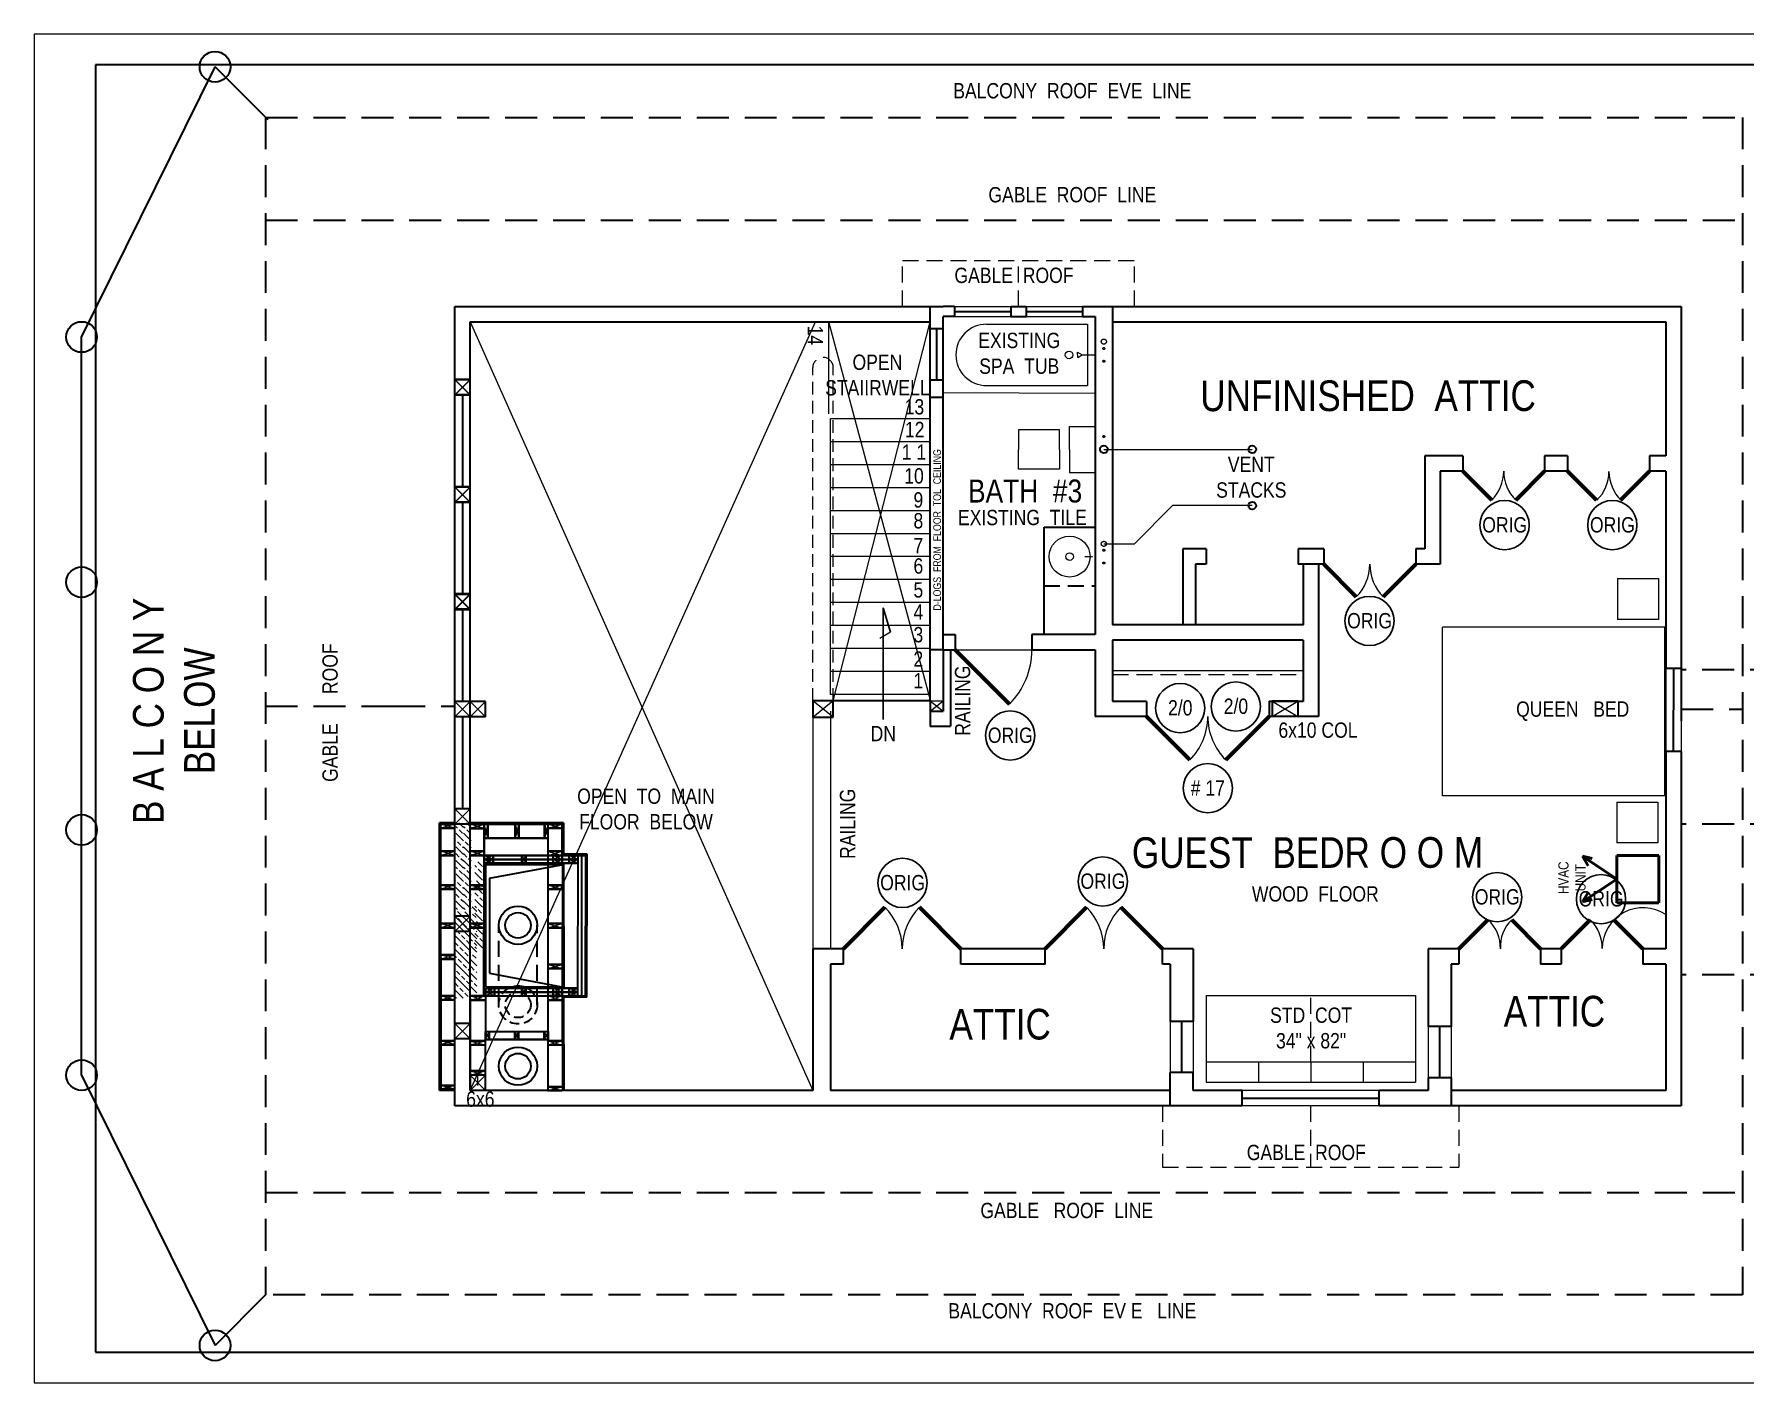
# Model space of a CAD drawing. Header units: inches. Extents: x 3662 to 8227, y 356 to 1283.
# Drawn here: x 3662 to 4332, y 356 to 884 of the extents above; entities that cross this region are included whole.
import ezdxf

# ---------------------------------------------------------------- set-up
doc = ezdxf.new("R2010")
doc.units = ezdxf.units.IN
doc.header["$MEASUREMENT"] = 0
doc.linetypes.add('HIDDEN', pattern=[0.375, 0.25, -0.125])
for name, color, linetype, lineweight in [('BUILT-INS', 36, 'Continuous', 20), ('CABINETS', 2, 'HIDDEN', 20), ('DOORS', 7, 'Continuous', 60), ('FLOORING', 7, 'Continuous', 20), ('FURNITURE', 33, 'Continuous', 9), ('HVAC', 1, 'Continuous', 50), ('NEW FRAMING', 6, 'Continuous', 30), ('NEW FRAMMING', 6, 'Continuous', 30), ('PLUMBING', 5, 'Continuous', 20), ('ROOF', 7, 'HIDDEN', 30), ('STAIRS', 7, 'Continuous', 20), ('WALL FRAMING', 7, 'Continuous', 30), ('WALLS', 7, 'Continuous', 30), ('WINDOWS', 5, 'Continuous', 30)]:
    doc.layers.add(name, color=color, linetype=linetype, lineweight=lineweight)
for name, color, linetype in [('TEXT', 7, 'Continuous'), ('TEXT80', 15, 'Continuous'), ('TITLE BLOCK', 7, 'Continuous')]:
    doc.layers.add(name, color=color, linetype=linetype)
doc.styles.add('ARCHENT', font='technical.ttf', dxfattribs={"height": 6})

msp = doc.modelspace()

# ---------------------------------------------------------------- hatches: boundary and pattern name
at = {"layer": 'NEW FRAMING', "linetype": 'Continuous', "lineweight": 9, "ltscale": 25}
h = msp.add_hatch(dxfattribs=at)
h.set_pattern_fill('ANSI33', color=256, scale=15, angle=90, style=0)
h.set_pattern_definition([(135, (5093.421, -4396.288), (-2.6516504, -2.6516504), []), (135, (5093.421, -4393.636), (-2.6516504, -2.6516504), [1.875, -0.9375])])
h.paths.add_polyline_path([(3827.26, 541.73), (3830.26, 541.73), (3830.26, 575.73), (3827.26, 575.73)])
h = msp.add_hatch(dxfattribs=at)
h.set_pattern_fill('ANSI33', color=256, scale=15, angle=90, style=0)
h.set_pattern_definition([(135, (5096.421, -4396.288), (-2.6516504, -2.6516504), []), (135, (5096.421, -4393.636), (-2.6516504, -2.6516504), [1.875, -0.9375])])
h.paths.add_polyline_path([(3830.26, 541.73), (3833.26, 541.73), (3833.26, 575.73), (3830.26, 575.73)])
h = msp.add_hatch(dxfattribs=at)
h.set_pattern_fill('ANSI33', color=256, scale=15, angle=90, style=0)
h.set_pattern_definition([(135, (5100.912, -4411.5887), (-2.6516504, -2.6516504), []), (135, (5100.912, -4408.937), (-2.6516504, -2.6516504), [1.875, -0.9375])])
h.paths.add_polyline_path([(3834.76, 526.43), (3837.76, 526.43), (3837.76, 560.43), (3834.76, 560.43)])
h = msp.add_hatch(dxfattribs=at)
h.set_pattern_fill('ANSI33', color=256, scale=15, angle=90, style=0)
h.set_pattern_definition([(135, (5098.7116, -4429.2565), (-2.6516504, -2.6516504), []), (135, (5098.7116, -4426.605), (-2.6516504, -2.6516504), [1.875, -0.9375])])
h.paths.add_polyline_path([(3832.55, 508.76), (3835.55, 508.76), (3835.55, 542.76), (3832.55, 542.76)])
h = msp.add_hatch(dxfattribs=at)
h.set_pattern_fill('ANSI33', color=256, scale=15, angle=90, style=0)
h.set_pattern_definition([(135, (5093.012, -4431.008), (-2.6516504, -2.6516504), []), (135, (5093.012, -4428.3563), (-2.6516504, -2.6516504), [1.875, -0.9375])])
h.paths.add_polyline_path([(3829.86, 507.01), (3832.86, 507.01), (3832.86, 541.01), (3829.86, 541.01)])
h.paths.add_polyline_path([(3826.86, 507.01), (3829.86, 507.01), (3829.86, 541.01), (3826.86, 541.01)])

# ---------------------------------------------------------------- linework, layer by layer
at = {"layer": 'BUILT-INS', "lineweight": 20, "ltscale": 25}
msp.add_line((4084.35, 635.27), (4158.96, 635.27), dxfattribs=at)
msp.add_line((4084.35, 635.27), (4158.96, 635.27), dxfattribs=at)
at = {"layer": 'BUILT-INS', "color": 6, "lineweight": 20, "ltscale": 25}
msp.add_line((4084.35, 635.27), (4158.96, 635.27), dxfattribs=at)
at = {"layer": 'BUILT-INS', "color": 6, "linetype": 'HIDDEN', "lineweight": 20, "ltscale": 25}
msp.add_line((4084.35, 633.77), (4158.96, 633.77), dxfattribs=at)
at = {"layer": 'BUILT-INS', "linetype": 'Continuous', "ltscale": 25}
for p, q in [((4120.93, 508.14), (4202.93, 508.14)), ((4120.93, 508.14), (4120.93, 474.14)), ((4202.93, 508.14), (4202.93, 474.14)), ((4120.93, 482.14), (4202.93, 482.14)), ((4141.43, 482.14), (4141.43, 474.14)), ((4161.93, 482.14), (4161.93, 474.14)), ((4182.43, 482.14), (4182.43, 474.14)), ((4120.93, 474.14), (4202.93, 474.14))]:
    msp.add_line(p, q, dxfattribs=at)
at = {"layer": 'BUILT-INS', "linetype": 'HIDDEN', "ltscale": 25}
msp.add_line((4161.93, 482.14), (4161.93, 508.14), dxfattribs=at)
at = {"layer": 'CABINETS', "color": 6, "linetype": 'Continuous', "lineweight": 30, "ltscale": 25}
for p, q in [((4057.5, 649.4), (4057.5, 691.4)), ((4057.5, 691.4), (4077.5, 691.4))]:
    msp.add_line(p, q, dxfattribs=at)
at = {"layer": 'CABINETS', "color": 6, "linetype": 'HIDDEN', "lineweight": 30, "ltscale": 25}
msp.add_line((4057.5, 668.43), (4077.5, 668.43), dxfattribs=at)
at = {"layer": 'DOORS', "ltscale": 15}
for p, q in [((4232.75, 702.04), (4221.43, 713.36)), ((4253.43, 713.36), (4242.12, 702.04)), ((4273.75, 702.04), (4262.43, 713.36)), ((4294.49, 713.38), (4283.18, 702.07)), ((3995.26, 542.66), (3979, 526.4)), ((4025, 526.4), (4008.73, 542.66)), ((4074.15, 542.66), (4057.89, 526.4)), ((4103.89, 526.4), (4087.62, 542.66)), ((4231.16, 537.71), (4219.85, 526.4)), ((4251.85, 526.4), (4240.53, 537.71)), ((4271.31, 537.77), (4259.99, 526.46)), ((4291.85, 526.4), (4280.53, 537.71))]:
    msp.add_line(p, q, dxfattribs=at)
at = {"layer": 'DOORS', "linetype": 'Continuous', "ltscale": 15}
for p, q in [((4167, 676.9), (4179.72, 664.17)), ((4190.27, 664.17), (4203, 676.9))]:
    msp.add_line(p, q, dxfattribs=at)
at = {"layer": 'DOORS', "color": 7, "linetype": 'Continuous', "ltscale": 15}
msp.add_line((4022.75, 643.4), (4043.96, 622.19), dxfattribs=at)
at = {"layer": 'DOORS', "color": 6, "linetype": 'Continuous', "ltscale": 15}
for p, q in [((4097.6, 617.28), (4114.57, 600.31)), ((4145.6, 617.28), (4128.63, 600.31))]:
    msp.add_line(p, q, dxfattribs=at)
at = {"layer": 'DOORS', "linetype": 'Continuous', "lineweight": 5, "ltscale": 15}
for centre, start, end in [((4167, 676.9), 315, 0), ((4203, 676.9), 180, 225)]:
    msp.add_arc(centre, 18, start, end, dxfattribs=at)
at = {"layer": 'DOORS', "color": 7, "linetype": 'Continuous', "lineweight": 5, "ltscale": 15}
msp.add_arc((4022.75, 643.4), 30, 315, 0, dxfattribs=at)
at = {"layer": 'DOORS', "color": 6, "linetype": 'Continuous', "lineweight": 5, "ltscale": 15}
for centre, start, end in [((4097.6, 617.28), 315, 0), ((4145.6, 617.28), 180, 225)]:
    msp.add_arc(centre, 24, start, end, dxfattribs=at)
at = {"layer": 'FLOORING', "color": 6, "linetype": 'Continuous', "lineweight": 20, "ltscale": 25}
msp.add_line((4022.75, 643.4), (4052.75, 643.4), dxfattribs=at)
at = {"layer": 'FLOORING', "linetype": 'Continuous', "lineweight": 20, "ltscale": 25}
msp.add_line((4046.75, 643.4), (4046.75, 643.4), dxfattribs=at)
at = {"layer": 'FURNITURE', "linetype": 'Continuous', "ltscale": 25}
for p, q in [((4281.96, 671.33), (4297.96, 671.33)), ((4281.96, 671.33), (4281.96, 655.33)), ((4297.96, 671.33), (4297.96, 655.33)), ((4213.41, 586.24), (4213.41, 652.24)), ((4300.41, 652.24), (4213.41, 652.24)), ((4297.96, 655.33), (4281.96, 655.33)), ((4300.41, 586.24), (4300.41, 652.24)), ((4300.41, 586.24), (4213.41, 586.24)), ((4281.7, 583.8), (4297.7, 583.8)), ((4281.7, 583.8), (4281.7, 567.8)), ((4297.7, 583.8), (4297.7, 567.8)), ((4297.7, 567.8), (4281.7, 567.8))]:
    msp.add_line(p, q, dxfattribs=at)
at = {"layer": 'HVAC', "ltscale": 25}
for p, q in [((4281.66, 553.64), (4268.3, 562.58)), ((4272.05, 561.66), (4268.3, 562.58)), ((4268.3, 562.58), (4270.46, 558.89)), ((4281.66, 553.64), (4268.3, 544.7)), ((4268.3, 544.7), (4270.46, 548.39)), ((4272.05, 545.62), (4268.3, 544.7))]:
    msp.add_line(p, q, dxfattribs=at)
at = {"layer": 'HVAC', "linetype": 'Continuous', "ltscale": 25}
for p, q in [((4281.66, 562.89), (4281.66, 544.39)), ((4298.16, 562.89), (4281.66, 562.89)), ((4298.16, 562.89), (4298.16, 544.39)), ((4298.16, 544.39), (4281.66, 544.39))]:
    msp.add_line(p, q, dxfattribs=at)
at = {"layer": 'NEW FRAMING', "color": 7, "linetype": 'Continuous', "lineweight": 40, "ltscale": 25}
for p, q in [((3820.89, 575.69), (3820.97, 470.91)), ((3869.4, 575.69), (3869.41, 563.39))]:
    msp.add_line(p, q, dxfattribs=at)
at = {"layer": 'NEW FRAMING', "ltscale": 15}
for p, q in [((3821.5, 471.4), (3821.41, 575.12)), ((3838.89, 510.93), (3838.84, 476.89)), ((3875.85, 470.9), (3838.85, 470.9))]:
    msp.add_line(p, q, dxfattribs=at)
at = {"layer": 'NEW FRAMING', "linetype": 'Continuous', "lineweight": 40, "ltscale": 15}
for p, q in [((3821.41, 575.12), (3826.87, 575.12)), ((3821.41, 573.58), (3826.86, 573.58)), ((3832.85, 573.48), (3838.34, 573.49)), ((3868.91, 575.09), (3832.86, 575.13)), ((3838.35, 575.09), (3838.33, 554.38)), ((3863.44, 569.66), (3838.36, 569.72)), ((3839.82, 575.18), (3839.82, 569.66)), ((3850.46, 575.19), (3850.47, 569.63)), ((3851.96, 575.19), (3851.96, 569.63)), ((3861.96, 575.17), (3861.96, 569.67)), ((3868.91, 573.58), (3863.46, 573.58)), ((3868.91, 575.11), (3868.9, 559.89)), ((3821.38, 564.54), (3826.85, 564.54)), ((3821.38, 562.89), (3826.87, 562.9)), ((3832.86, 564.54), (3838.33, 564.54)), ((3832.86, 562.89), (3838.34, 562.9)), ((3878.17, 562.89), (3838.34, 562.9)), ((3841.87, 562.9), (3841.87, 559.89)), ((3853.19, 562.9), (3853.19, 559.89)), ((3854.69, 562.9), (3854.69, 559.89)), ((3868.9, 562.89), (3863.41, 562.9)), ((3868.9, 564.54), (3863.43, 564.54)), ((3865.41, 562.88), (3865.41, 561.39)), ((3871.66, 562.88), (3871.66, 561.39)), ((3838.37, 561.4), (3841.87, 561.4)), ((3865.41, 561.38), (3865.41, 559.89)), ((3871.66, 561.38), (3871.66, 559.89)), ((3821.27, 549.73), (3826.76, 549.74)), ((3821.29, 551.33), (3826.76, 551.34)), ((3832.86, 549.68), (3838.35, 549.69)), ((3832.87, 551.28), (3838.34, 551.29)), ((3868.99, 551.33), (3863.52, 551.34)), ((3869.01, 549.73), (3863.52, 549.74)), ((3821.35, 536.23), (3826.83, 536.24)), ((3832.83, 536.23), (3838.3, 536.24)), ((3868.92, 536.23), (3863.45, 536.24)), ((3821.35, 534.58), (3826.84, 534.59)), ((3832.83, 534.58), (3838.32, 534.59)), ((3868.92, 534.58), (3863.43, 534.59)), ((3821.38, 523.96), (3826.85, 523.96)), ((3821.38, 522.31), (3826.87, 522.32)), ((3868.91, 518.63), (3863.42, 518.64)), ((3868.91, 520.28), (3863.43, 520.28)), ((3875.1, 509.4), (3838.95, 509.43)), ((3838.96, 509.43), (3842.46, 509.43)), ((3842.46, 507.93), (3842.46, 510.93)), ((3853.18, 507.9), (3853.18, 510.92)), ((3854.68, 507.9), (3854.68, 510.92)), ((3865.4, 509.41), (3865.4, 510.91)), ((3865.4, 507.91), (3865.4, 509.4)), ((3868.94, 509.41), (3868.95, 510.9)), ((3868.94, 507.91), (3868.94, 509.4)), ((3871.6, 509.4), (3875.1, 509.39)), ((3871.61, 509.4), (3871.62, 510.9)), ((3871.61, 507.9), (3871.61, 509.4)), ((3821.37, 506.35), (3826.84, 506.36)), ((3821.39, 507.9), (3826.87, 507.9)), ((3838.88, 506.3), (3832.85, 506.31)), ((3838.88, 507.95), (3832.87, 507.96)), ((3878.1, 507.89), (3838.95, 507.93)), ((3868.89, 507.9), (3863.4, 507.9)), ((3868.89, 506.25), (3863.42, 506.25)), ((3826.85, 488.71), (3821.38, 488.72)), ((3826.85, 490.36), (3821.42, 490.36)), ((3838.89, 490.35), (3832.87, 490.36)), ((3838.86, 493.95), (3838.86, 490.94)), ((3863.43, 490.89), (3838.93, 490.92)), ((3863.43, 493.91), (3838.95, 493.93)), ((3840.36, 493.95), (3840.36, 490.94)), ((3850.39, 493.93), (3850.4, 490.92)), ((3851.89, 493.93), (3851.89, 490.92)), ((3861.93, 493.93), (3861.93, 490.92)), ((3863.43, 493.93), (3863.43, 490.92)), ((3868.88, 490.35), (3863.43, 490.36)), ((3838.86, 488.7), (3832.84, 488.71)), ((3868.84, 488.7), (3863.42, 488.71)), ((3838.87, 478.6), (3832.86, 478.6)), ((3821.49, 472.88), (3826.86, 472.88)), ((3821.5, 471.4), (3826.85, 471.41)), ((3868.84, 470.9), (3863.34, 470.91)), ((3869.04, 472.38), (3863.42, 472.38))]:
    msp.add_line(p, q, dxfattribs=at)
at = {"layer": 'NEW FRAMING', "color": 7, "linetype": 'Continuous', "lineweight": 40, "ltscale": 15}
for p, q in [((3869.43, 575.69), (3832.86, 575.69)), ((3869.5, 559.39), (3838.35, 559.39)), ((3869, 559.85), (3838.37, 559.89)), ((3869.46, 511.39), (3838.89, 511.43))]:
    msp.add_line(p, q, dxfattribs=at)
at = {"layer": 'NEW FRAMING', "color": 6, "ltscale": 15}
for p, q in [((3875.1, 507.89), (3875.17, 562.89)), ((3876.6, 507.89), (3876.67, 562.89)), ((3878.1, 507.89), (3878.17, 562.89))]:
    msp.add_line(p, q, dxfattribs=at)
at = {"layer": 'NEW FRAMING', "color": 7, "ltscale": 15}
for p, q in [((3878.6, 507.43), (3878.67, 563.39)), ((3838.96, 559.39), (3838.89, 511.43))]:
    msp.add_line(p, q, dxfattribs=at)
at = {"layer": 'NEW FRAMING', "color": 6, "linetype": 'Continuous', "lineweight": 40, "ltscale": 25}
msp.add_line((3838.37, 559.89), (3838.31, 507.95), dxfattribs=at)
at = {"layer": 'NEW FRAMING', "color": 6, "linetype": 'Continuous', "lineweight": 40, "ltscale": 15}
for p, q in [((3875.17, 561.39), (3838.96, 561.39)), ((3875.17, 559.89), (3838.96, 559.89)), ((3872.15, 561.39), (3875.17, 561.39)), ((3875.1, 510.9), (3838.96, 510.93))]:
    msp.add_line(p, q, dxfattribs=at)
at = {"layer": 'NEW FRAMMING', "color": 6, "linetype": 'Continuous', "ltscale": 25}
for p, q in [((3826.85, 471.41), (3826.85, 580.57)), ((3863.42, 470.91), (3863.44, 575.09))]:
    msp.add_line(p, q, dxfattribs=at)
at = {"layer": 'NEW FRAMMING', "linetype": 'Continuous', "lineweight": 9, "ltscale": 25}
for p, q in [((3826.85, 575.13), (3821.41, 573.58)), ((3826.86, 573.58), (3821.41, 575.12)), ((3838.34, 573.49), (3832.85, 575.13)), ((3838.34, 575.09), (3832.85, 573.48)), ((3863.46, 573.58), (3868.91, 575.11)), ((3863.47, 575.13), (3868.91, 573.58)), ((3826.87, 562.9), (3821.38, 564.54)), ((3826.86, 564.5), (3821.38, 562.89)), ((3838.34, 562.9), (3832.86, 564.54)), ((3838.34, 564.5), (3832.86, 562.89)), ((3863.41, 562.9), (3868.9, 564.54)), ((3863.41, 564.5), (3868.9, 562.89)), ((3826.76, 549.74), (3821.27, 551.38)), ((3826.76, 551.34), (3821.27, 549.73)), ((3838.35, 549.69), (3832.86, 551.33)), ((3838.34, 551.29), (3832.86, 549.68)), ((3863.52, 549.74), (3869.01, 551.38)), ((3863.52, 551.34), (3869.01, 549.73)), ((3826.84, 534.59), (3821.35, 536.23)), ((3826.84, 536.19), (3821.35, 534.58)), ((3838.32, 534.59), (3832.83, 536.23)), ((3838.32, 536.19), (3832.83, 534.58)), ((3863.43, 534.59), (3868.92, 536.23)), ((3863.43, 536.19), (3868.92, 534.58)), ((3826.87, 522.32), (3821.38, 523.96)), ((3826.87, 523.92), (3821.38, 522.31)), ((3863.42, 518.64), (3868.91, 520.28)), ((3863.42, 520.24), (3868.91, 518.63)), ((3826.87, 507.9), (3821.39, 506.25)), ((3826.88, 506.3), (3821.39, 507.9)), ((3832.85, 506.31), (3838.88, 507.95)), ((3832.86, 507.91), (3838.88, 506.3)), ((3863.4, 507.9), (3868.89, 506.25)), ((3863.4, 506.3), (3868.89, 507.9)), ((3826.87, 490.36), (3821.37, 488.88)), ((3826.87, 488.88), (3821.44, 490.36)), ((3832.84, 488.71), (3838.86, 490.35)), ((3832.84, 490.31), (3838.86, 488.7)), ((3863.42, 488.71), (3868.84, 490.35)), ((3863.43, 490.36), (3868.84, 488.7)), ((3832.85, 476.95), (3838.87, 478.6)), ((3832.85, 478.55), (3838.87, 476.95)), ((3826.86, 471.41), (3821.49, 472.88)), ((3826.87, 472.88), (3821.5, 471.4)), ((3863.41, 470.9), (3868.84, 472.38)), ((3863.41, 472.38), (3869.04, 470.9))]:
    msp.add_line(p, q, dxfattribs=at)
at = {"layer": 'NEW FRAMMING', "color": 6, "linetype": 'HIDDEN', "ltscale": 25}
for p, q in [((3844.11, 504.44), (3844.13, 535.58)), ((3859.12, 504.42), (3859.13, 535.58))]:
    msp.add_line(p, q, dxfattribs=at)
at = {"layer": 'PLUMBING', "color": 7, "linetype": 'Continuous', "lineweight": 20, "ltscale": 15}
for p, q in [((4035, 770.9), (4074.5, 770.9)), ((4035, 746.9), (4074.5, 746.9)), ((4067.5, 721.9), (4067.5, 730.9)), ((4067.5, 730.9), (4077.5, 730.9)), ((4063.5, 729.6), (4047.5, 729.6)), ((4047.5, 729.6), (4047.5, 721.9)), ((4063.5, 721.9), (4063.5, 729.6)), ((4063.5, 721.9), (4063.5, 714.2)), ((4067.5, 721.9), (4067.5, 712.9)), ((4063.5, 714.2), (4047.5, 714.2)), ((4067.5, 712.9), (4077.5, 712.9))]:
    msp.add_line(p, q, dxfattribs=at)
at = {"layer": 'PLUMBING', "color": 7, "ltscale": 15}
msp.add_line((4074.5, 770.9), (4074.5, 746.9), dxfattribs=at)
at = {"layer": 'PLUMBING', "color": 7, "linetype": 'Continuous', "lineweight": 20, "ltscale": 20}
for p, q in [((4070.66, 759.93), (4072.44, 758.9)), ((4070.67, 757.87), (4070.66, 759.93)), ((4070.67, 757.87), (4072.44, 758.9)), ((4072.44, 758.9), (4077.5, 758.9))]:
    msp.add_line(p, q, dxfattribs=at)
at = {"layer": 'PLUMBING', "color": 3, "linetype": 'Continuous', "lineweight": 20, "ltscale": 15}
msp.add_line((4047.5, 714.2), (4047.5, 721.9), dxfattribs=at)
at = {"layer": 'PLUMBING', "color": 7, "linetype": 'Continuous', "lineweight": 20, "ltscale": 25}
for p, q in [((4080.92, 721.9), (4139, 721.9)), ((4092.86, 684.92), (4107.84, 699.9)), ((4137.59, 699.9), (4107.84, 699.9)), ((4080.92, 684.92), (4092.86, 684.92))]:
    msp.add_line(p, q, dxfattribs=at)
at = {"layer": 'PLUMBING', "color": 7, "linetype": 'HIDDEN', "lineweight": 20, "ltscale": 25}
msp.add_line((4139, 699.9), (4137.59, 699.9), dxfattribs=at)
at = {"layer": 'PLUMBING', "color": 6, "linetype": 'Continuous', "lineweight": 20, "ltscale": 25}
msp.add_line((4073.49, 679.99), (4076.47, 679.99), dxfattribs=at)
at = {"layer": 'PLUMBING', "color": 7, "linetype": 'HIDDEN', "lineweight": 20, "ltscale": 25}
for centre, radius in [((4080.92, 764.09), 1), ((4080.92, 761.4), 0.375), ((4080.92, 756.4), 0.375), ((4080.92, 684.92), 1), ((4080.92, 682.42), 0.375), ((4080.92, 677.42), 0.375)]:
    msp.add_circle(centre, radius, dxfattribs=at)
at = {"layer": 'PLUMBING', "color": 7, "linetype": 'Continuous', "lineweight": 5, "ltscale": 15}
msp.add_circle((4067.31, 758.9), 1.5, dxfattribs=at)
at = {"layer": 'PLUMBING', "color": 7, "linetype": 'Continuous', "lineweight": 30, "ltscale": 15}
for centre in [(4080.92, 721.9), (4139, 721.9), (4139, 699.9)]:
    msp.add_circle(centre, 1.5, dxfattribs=at)
at = {"layer": 'PLUMBING', "color": 128, "linetype": 'HIDDEN', "lineweight": 20, "ltscale": 25}
msp.add_circle((4080.92, 726.93), 0.375, dxfattribs=at)
at = {"layer": 'PLUMBING', "color": 6, "linetype": 'Continuous', "lineweight": 20, "ltscale": 15}
msp.add_circle((4067.5, 679.92), 8, dxfattribs=at)
at = {"layer": 'PLUMBING', "color": 6, "linetype": 'Continuous', "lineweight": 5, "ltscale": 15}
msp.add_circle((4067.5, 679.92), 1.5, dxfattribs=at)
at = {"layer": 'PLUMBING', "color": 7, "linetype": 'Continuous', "lineweight": 20, "ltscale": 15}
msp.add_arc((4035, 758.9), 12, 90, 270, dxfattribs=at)
at = {"layer": 'ROOF', "color": 7, "ltscale": 50}
for p, q in [((3752.85, 851.9), (3752.85, 390.9)), ((3752.85, 621.4), (3802.85, 621.4)), ((3802.85, 621.4), (3826.85, 621.4)), ((4306.85, 620.15), (4330.85, 620.15))]:
    msp.add_line(p, q, dxfattribs=at)
at = {"layer": 'ROOF', "linetype": 'HIDDEN', "ltscale": 50}
for p, q in [((4330.85, 851.9), (4330.85, 390.9)), ((3752.85, 811.6), (4330.85, 811.6)), ((3752.85, 430.9), (4330.85, 430.9))]:
    msp.add_line(p, q, dxfattribs=at)
at = {"layer": 'ROOF', "color": 7, "linetype": 'HIDDEN', "lineweight": 20, "ltscale": 25}
for p, q in [((4002.1, 777.9), (4002.1, 795.9)), ((4002.1, 795.9), (4092.89, 795.9)), ((4047.5, 777.9), (4047.5, 795.9)), ((4092.89, 777.9), (4092.89, 795.9)), ((4103.89, 464.9), (4103.89, 440.9)), ((4161.85, 464.9), (4161.85, 440.9)), ((4219.81, 464.9), (4219.81, 440.9)), ((4103.89, 440.9), (4219.81, 440.9))]:
    msp.add_line(p, q, dxfattribs=at)
at = {"layer": 'ROOF', "ltscale": 50}
for p, q in [((4383.84, 635.65), (4306.84, 635.65)), ((4383.84, 575.14), (4306.85, 575.14)), ((4383.85, 516.15), (4306.85, 516.15))]:
    msp.add_line(p, q, dxfattribs=at)
at = {"layer": 'ROOF', "color": 7, "lineweight": 5, "ltscale": 25}
msp.add_line((4306.84, 635.65), (4306.84, 516.15), dxfattribs=at)
at = {"layer": 'STAIRS', "linetype": 'Continuous', "lineweight": 20, "ltscale": 15}
for p, q in [((3973.09, 771.91), (3973.09, 735.87)), ((3974, 625.9), (3974, 733.9))]:
    msp.add_line(p, q, dxfattribs=at)
at = {"layer": 'STAIRS', "lineweight": 20, "ltscale": 15}
for p, q in [((4012.99, 733.9), (3974, 733.9)), ((4012.99, 724.9), (3974, 724.9)), ((4012.99, 715.9), (3974, 715.9)), ((4012.99, 706.9), (3974, 706.9)), ((4012.99, 697.9), (3974, 697.9)), ((4012.99, 688.9), (3974, 688.9)), ((4012.99, 679.9), (3974, 679.9)), ((4012.99, 670.9), (3974, 670.9)), ((4012.99, 661.9), (3974, 661.9)), ((4012.99, 652.9), (3974, 652.9)), ((4012.99, 643.9), (3974, 643.9)), ((4012.99, 634.9), (3974, 634.9)), ((4012.99, 625.9), (3974, 625.9))]:
    msp.add_line(p, q, dxfattribs=at)
at = {"layer": 'STAIRS', "ltscale": 25}
msp.add_line((3997.39, 650.34), (3993.21, 647.9), dxfattribs=at)
at = {"layer": 'STAIRS', "linetype": 'HIDDEN', "ltscale": 25}
msp.add_arc((3971, 753.92), 4, 0, 180, dxfattribs=at)
at = {"layer": 'TEXT', "linetype": 'Continuous', "ltscale": 15}
for p, q in [((3994.53, 616.1), (3994.53, 659.81)), ((3994.53, 659.81), (3997.39, 650.34))]:
    msp.add_line(p, q, dxfattribs=at)
at = {"layer": 'TEXT', "color": 7, "linetype": 'Continuous', "ltscale": 15}
for centre in [(4237.76, 692.26), (4279.92, 692.26), (4184.87, 654.73), (4044.27, 609.87), (4080.5, 552.74), (4002.13, 552.17), (4234.84, 546.6), (4275.5, 545.83)]:
    msp.add_circle(centre, 9.63, dxfattribs=at)
at = {"layer": 'TEXT', "color": 6, "linetype": 'Continuous', "ltscale": 15}
for centre in [(4110.78, 620.62), (4132.57, 621.23), (4121.59, 589.27)]:
    msp.add_circle(centre, 9.63, dxfattribs=at)
at = {"layer": 'TEXT', "color": 6, "linetype": 'Continuous', "lineweight": 30, "ltscale": 15}
for centre, radius in [((3851.63, 535.58), 7.5), ((3851.64, 535.58), 5), ((3851.63, 480.42), 7.5), ((3851.63, 480.42), 5)]:
    msp.add_circle(centre, radius, dxfattribs=at)
at = {"layer": 'TEXT', "color": 6, "linetype": 'HIDDEN', "lineweight": 30, "ltscale": 15}
for radius in [7.5, 5]:
    msp.add_circle((3851.62, 504.43), radius, dxfattribs=at)
at = {"layer": 'TITLE BLOCK', "color": 7, "linetype": 'Continuous', "lineweight": 0, "ltscale": 0.5}
for p, q in [((4478.28, 884.45), (3662.29, 884.45)), ((3662.29, 884.45), (3662.29, 356.45)), ((3662.29, 356.45), (4478.28, 356.45))]:
    msp.add_line(p, q, dxfattribs=at)
at = {"layer": 'TITLE BLOCK', "color": 7, "linetype": 'Continuous', "lineweight": 30, "ltscale": 0.5}
for p, q in [((3686.29, 872.45), (3686.29, 368.45)), ((4466.28, 872.45), (3686.29, 872.45)), ((3686.29, 368.45), (4466.28, 368.45))]:
    msp.add_line(p, q, dxfattribs=at)
at = {"layer": 'WALL FRAMING', "ltscale": 15}
for p, q in [((3680.85, 765.9), (3733.05, 871.7)), ((3753.85, 850.9), (3733.05, 871.7)), ((3826.85, 464.9), (3826.85, 777.9)), ((3826.85, 777.9), (4018, 777.9)), ((4022.5, 777.9), (4022.5, 773.9)), ((4044.5, 777.9), (4044.5, 773.9)), ((4050.5, 777.9), (4050.5, 773.9)), ((4072.5, 777.9), (4072.5, 773.9)), ((4084.35, 777.9), (4084.35, 653.26)), ((4306.85, 777.9), (4306.85, 615.65)), ((3832.85, 470.9), (3832.85, 771.9)), ((3832.85, 771.9), (4012.99, 771.9)), ((3832.85, 470.9), (3832.85, 771.9)), ((4018, 769.05), (4018, 773.9)), ((4077.5, 773.9), (4077.5, 649.4)), ((4084.35, 771.9), (4300.85, 771.9)), ((4300.85, 771.9), (4300.85, 719.4)), ((3680.85, 476.9), (3680.85, 765.9)), ((4018, 769.05), (4012.99, 769.05)), ((3832.85, 749.27), (3826.85, 749.27)), ((3832.85, 749.1), (3826.85, 749.1)), ((3832.85, 749.1), (3826.85, 749.1)), ((3832.85, 743.27), (3826.85, 743.27)), ((3832.85, 743.27), (3832.85, 749.27)), ((3832.85, 743.1), (3832.85, 749.1)), ((3832.85, 743.1), (3832.85, 749.1)), ((4018, 749.05), (4012.99, 749.05)), ((3832.85, 743.1), (3826.85, 743.1)), ((3832.85, 743.1), (3826.85, 743.1)), ((4206.52, 719.4), (4206.52, 682.9)), ((4221.43, 719.36), (4206.52, 719.4)), ((4221.43, 719.36), (4221.43, 713.36)), ((4253.43, 719.36), (4253.43, 713.36)), ((4262.43, 719.36), (4253.43, 719.36)), ((4262.43, 719.36), (4262.43, 713.36)), ((4300.85, 719.4), (4294.43, 719.4)), ((4294.43, 719.36), (4294.43, 713.36)), ((4212.52, 713.4), (4212.52, 676.9)), ((4221.43, 713.36), (4212.52, 713.4)), ((4262.43, 713.36), (4253.43, 713.36)), ((4300.85, 713.4), (4294.43, 713.4)), ((4300.85, 713.4), (4300.85, 636.15)), ((3832.85, 707.3), (3826.85, 707.3)), ((3832.85, 707.13), (3826.85, 707.13)), ((3832.85, 707.13), (3826.85, 707.13)), ((3832.85, 701.3), (3832.85, 707.3)), ((3832.85, 701.13), (3832.85, 707.13)), ((3832.85, 701.13), (3832.85, 707.13)), ((3832.85, 701.3), (3826.85, 701.3)), ((3832.85, 701.13), (3826.85, 701.13)), ((3832.85, 701.13), (3826.85, 701.13)), ((4111.85, 682.9), (4111.85, 653.24)), ((4121, 682.9), (4121, 676.9)), ((4157, 682.9), (4157, 676.9)), ((4167, 682.9), (4157, 682.9)), ((4167, 682.9), (4167, 676.9)), ((4206.52, 682.9), (4203, 682.9)), ((4203, 682.9), (4203, 676.9)), ((4121, 676.9), (4116.85, 676.9)), ((4116.85, 676.9), (4116.85, 653.24)), ((4164.96, 676.9), (4157, 676.9)), ((4167, 676.9), (4164.96, 676.9)), ((4212.52, 676.9), (4203, 676.9)), ((3832.85, 665.3), (3826.85, 665.3)), ((3832.85, 665.13), (3826.85, 665.13)), ((3832.85, 665.13), (3826.85, 665.13)), ((3832.85, 659.3), (3832.85, 665.3)), ((3832.85, 659.13), (3832.85, 665.13)), ((3832.85, 659.13), (3832.85, 665.13)), ((3832.85, 659.3), (3826.85, 659.3)), ((3832.85, 659.13), (3826.85, 659.13)), ((3832.85, 659.13), (3826.85, 659.13)), ((4018, 643.4), (4018, 619.47)), ((3832.85, 623.13), (3826.85, 623.13)), ((3838.85, 623.13), (3832.85, 623.13)), ((3832.85, 617.13), (3832.85, 623.13)), ((3838.85, 617.13), (3838.85, 623.13)), ((3974.99, 623.4), (3967, 623.4)), ((4012.99, 623.4), (3974, 623.4)), ((3975, 617), (3974.99, 623.4)), ((4012.99, 623.4), (4012.99, 619.46)), ((4156.85, 623.27), (4146.85, 623.27)), ((4146.85, 623.27), (4146.85, 617.27)), ((3832.85, 617.13), (3826.85, 617.13)), ((3838.85, 617.13), (3832.85, 617.13)), ((3975, 616.99), (3967, 616.99)), ((4077.5, 617.37), (4077.5, 617.27)), ((4156.85, 617.27), (4146.85, 617.27)), ((3832.85, 581.13), (3826.85, 581.13)), ((3832.85, 575.13), (3832.85, 581.13)), ((3832.85, 575.13), (3826.85, 575.13)), ((3832.85, 539.14), (3826.85, 539.14)), ((3832.85, 533.14), (3826.85, 533.14)), ((3967, 526.9), (3967, 526.9)), ((3979, 526.4), (3967, 526.4)), ((3967, 526.4), (3967, 470.9)), ((3979, 520.4), (3979, 526.4)), ((4025, 520.4), (4025, 526.4)), ((4057.89, 526.4), (4025, 526.4)), ((4057.89, 520.4), (4057.89, 526.4)), ((4115.89, 526.4), (4103.89, 526.4)), ((4103.89, 520.4), (4103.89, 526.4)), ((4115.89, 526.4), (4115.89, 497.9)), ((4219.85, 526.4), (4207.89, 526.4)), ((4207.89, 526.4), (4207.89, 495.9)), ((4219.85, 526.4), (4219.85, 520.4)), ((4251.85, 526.4), (4251.85, 520.4)), ((4259.85, 526.4), (4251.85, 526.4)), ((4259.85, 526.4), (4259.85, 520.4)), ((4300.85, 526.4), (4291.85, 526.4)), ((4291.85, 526.4), (4291.85, 520.4)), ((3974, 520.4), (3974, 470.9)), ((3979, 520.4), (3974, 520.4)), ((4057.89, 520.4), (4025, 520.4)), ((4106.89, 520.4), (4103.89, 520.4)), ((4106.89, 520.4), (4106.89, 497.9)), ((4219.85, 520.4), (4216.89, 520.4)), ((4216.89, 520.4), (4216.89, 495.9)), ((4259.85, 520.4), (4251.85, 520.4)), ((4300.85, 520.4), (4291.85, 520.4)), ((3832.85, 470.9), (3832.85, 506.9)), ((3832.85, 497.16), (3826.85, 497.16)), ((4115.89, 497.9), (4106.89, 497.9)), ((4216.89, 495.9), (4207.89, 495.9)), ((3832.85, 491.16), (3826.85, 491.16)), ((3680.85, 476.9), (3733.05, 371.1)), ((3838.85, 476.9), (3832.85, 476.9)), ((4115.89, 477.9), (4106.89, 477.9)), ((4106.89, 464.9), (4106.89, 477.9)), ((4115.89, 470.9), (4115.89, 477.9)), ((4207.89, 475.9), (4207.89, 470.9)), ((4216.89, 475.9), (4207.89, 475.9)), ((4216.89, 475.9), (4216.89, 464.9)), ((3967, 470.9), (3832.85, 470.9)), ((3868.84, 470.9), (3835.85, 470.9)), ((4106.89, 470.9), (3974, 470.9)), ((4135, 470.9), (4115.85, 470.93)), ((4135, 464.9), (4135, 470.9)), ((4135, 464.9), (4135, 470.9)), ((4207.89, 470.9), (4188.7, 470.9)), ((4188.7, 464.9), (4188.7, 470.9)), ((4207.89, 470.9), (4207.89, 470.9)), ((4300.85, 470.9), (4216.89, 470.9)), ((4135, 464.9), (3826.85, 464.9)), ((4306.85, 464.9), (4188.7, 464.9)), ((3752.85, 390.9), (3733.05, 371.1))]:
    msp.add_line(p, q, dxfattribs=at)
at = {"layer": 'WALL FRAMING', "linetype": 'HIDDEN', "ltscale": 50}
for p, q in [((3752.85, 851.9), (4330.85, 851.9)), ((4330.85, 390.9), (3752.85, 390.9))]:
    msp.add_line(p, q, dxfattribs=at)
at = {"layer": 'WALL FRAMING', "color": 7, "lineweight": 5, "ltscale": 25}
for p, q in [((3832.85, 771.9), (3967, 470.9)), ((3832.85, 470.9), (3968.06, 771.9)), ((3832.85, 470.9), (3968.06, 771.9)), ((3973.09, 771.91), (4013.03, 623.38)), ((3974.99, 623.4), (4012.99, 771.9))]:
    msp.add_line(p, q, dxfattribs=at)
at = {"layer": 'WALL FRAMING', "color": 6, "ltscale": 15}
for p, q in [((4018, 742.19), (4012.99, 742.19)), ((4158.96, 676.9), (4158.96, 653.19)), ((4164.96, 676.9), (4164.96, 617.38)), ((4022.75, 649.4), (4022.75, 643.4)), ((4052.75, 649.4), (4052.75, 643.4)), ((4077.5, 649.4), (4052.75, 649.4)), ((4159.01, 653.19), (4084.35, 653.24)), ((4017.99, 643.38), (4012.99, 643.38)), ((4077.5, 643.4), (4077.5, 617.37)), ((4158.96, 647.26), (4084.35, 647.26)), ((4084.35, 647.26), (4084.35, 623.27)), ((4158.96, 647.26), (4158.96, 623.25)), ((4097.6, 623.18), (4084.35, 623.17)), ((4097.6, 623.18), (4097.6, 620.23)), ((4145.6, 623.26), (4145.6, 617.26)), ((4158.98, 623.23), (4145.6, 623.22)), ((4097.6, 617.28), (4077.5, 617.27)), ((4097.6, 620.05), (4097.6, 617.28)), ((4164.96, 617.28), (4145.6, 617.27))]:
    msp.add_line(p, q, dxfattribs=at)
at = {"layer": 'WALL FRAMING', "color": 7, "ltscale": 15}
for p, q in [((4020.95, 643.4), (4020.96, 613.59)), ((4306.85, 636.15), (4300.85, 636.15)), ((4012.99, 619.46), (4012.99, 613.46)), ((4020.96, 613.47), (4012.99, 613.46)), ((4306.85, 603.65), (4300.85, 603.65))]:
    msp.add_line(p, q, dxfattribs=at)
at = {"layer": 'WALL FRAMING', "linetype": 'Continuous', "lineweight": 20, "ltscale": 15}
for p, q in [((3967, 623.4), (3967, 526.9)), ((3974, 619.4), (3974, 526.4)), ((3967, 541.9), (3967, 526.4))]:
    msp.add_line(p, q, dxfattribs=at)
at = {"layer": 'WALL FRAMING', "color": 6, "linetype": 'Continuous', "lineweight": 9, "ltscale": 25}
for p, q in [((3838.32, 575.15), (3839.82, 569.59)), ((3839.82, 575.15), (3838.33, 569.59)), ((3850.46, 575.19), (3851.96, 569.63)), ((3851.96, 575.19), (3850.47, 569.63)), ((3861.96, 575.17), (3863.44, 569.66)), ((3863.45, 575.16), (3861.97, 569.67)), ((3841.87, 561.4), (3838.36, 562.9)), ((3841.87, 562.9), (3838.36, 561.4)), ((3854.69, 562.9), (3853.19, 559.89)), ((3853.19, 562.9), (3854.69, 559.89)), ((3868.9, 561.39), (3865.4, 562.89)), ((3868.9, 562.89), (3865.4, 561.39)), ((3875.17, 561.39), (3871.65, 562.89)), ((3875.17, 562.89), (3871.65, 561.39)), ((3841.87, 559.9), (3838.37, 561.39)), ((3841.87, 561.39), (3838.37, 559.89)), ((3868.9, 559.89), (3865.4, 561.39)), ((3868.9, 561.39), (3865.4, 559.89)), ((3875.15, 559.89), (3871.65, 561.39)), ((3875.17, 561.39), (3871.65, 559.89)), ((3842.46, 509.43), (3838.95, 507.93)), ((3842.46, 507.93), (3838.95, 509.43)), ((3842.46, 510.93), (3838.96, 509.43)), ((3842.46, 509.43), (3838.96, 510.93)), ((3854.68, 507.9), (3853.18, 510.92)), ((3853.18, 507.9), (3854.68, 510.92)), ((3868.89, 509.4), (3865.39, 510.91)), ((3868.89, 510.9), (3865.39, 509.41)), ((3868.89, 509.4), (3865.39, 507.9)), ((3868.89, 507.9), (3865.39, 509.4)), ((3875.1, 509.39), (3871.6, 510.9)), ((3875.1, 510.89), (3871.6, 509.4)), ((3875.1, 507.89), (3871.6, 509.4)), ((3875.1, 509.39), (3871.6, 507.9)), ((3840.36, 493.95), (3838.86, 490.94)), ((3838.86, 493.95), (3840.36, 490.94)), ((3850.39, 493.93), (3851.89, 490.92)), ((3851.89, 493.93), (3850.4, 490.92)), ((3863.43, 493.93), (3861.93, 490.92)), ((3861.93, 493.93), (3863.43, 490.92))]:
    msp.add_line(p, q, dxfattribs=at)
at = {"layer": 'WALL FRAMING', "color": 9, "ltscale": 15}
msp.add_line((3832.85, 470.9), (3832.85, 476.9), dxfattribs=at)
at = {"layer": 'WALL FRAMING', "color": 7, "linetype": 'Continuous', "lineweight": 9, "ltscale": 150}
msp.add_line((3835.85, 472.79), (3835.85, 477.48), dxfattribs=at)
at = {"layer": 'WALL FRAMING', "linetype": 'Continuous', "ltscale": 15}
msp.add_line((3875.85, 470.9), (3832.85, 470.9), dxfattribs=at)
at = {"layer": 'WALL FRAMING', "lineweight": 9, "ltscale": 15}
for p, q in [((4188.7, 470.9), (4135, 470.9)), ((4188.7, 464.9), (4135, 464.9))]:
    msp.add_line(p, q, dxfattribs=at)
at = {"layer": 'WALL FRAMING', "ltscale": 15}
for centre in [(3733.05, 871.7), (3680.85, 765.9), (3680.85, 669.9), (3680.85, 572.9), (3680.85, 476.9), (3733.05, 371.1)]:
    msp.add_circle(centre, 6, dxfattribs=at)
at = {"layer": 'WALLS', "linetype": 'Continuous', "ltscale": 15}
for p, q in [((4012.99, 742.19), (4012.99, 777.9)), ((4022.5, 777.9), (4018, 777.9)), ((4044.5, 777.9), (4050.5, 777.9)), ((4072.5, 777.9), (4077.5, 777.9)), ((4022.5, 773.9), (4018, 773.9)), ((4018, 742.19), (4018, 773.9)), ((4044.5, 773.9), (4050.5, 773.9)), ((4072.5, 773.9), (4077.5, 773.9)), ((4012.99, 623.4), (4012.99, 643.38)), ((4300.85, 603.65), (4300.85, 526.4)), ((4306.85, 603.65), (4306.85, 464.9)), ((4306.85, 571.9), (4306.85, 464.9)), ((4300.85, 520.4), (4300.85, 470.9))]:
    msp.add_line(p, q, dxfattribs=at)
at = {"layer": 'WALLS', "linetype": 'Continuous', "lineweight": 20, "ltscale": 15}
for p, q in [((4022.5, 777.9), (4044.5, 777.9)), ((4050.5, 777.9), (4072.5, 777.9)), ((4022.5, 773.9), (4044.5, 773.9)), ((4050.5, 773.9), (4072.5, 773.9)), ((4018, 744.19), (4077.5, 743.9))]:
    msp.add_line(p, q, dxfattribs=at)
at = {"layer": 'WALLS', "color": 7, "linetype": 'Continuous', "lineweight": 30, "ltscale": 15}
for p, q in [((4077.5, 777.9), (4306.85, 777.9)), ((4145.6, 623.27), (4145.6, 617.27)), ((4156.85, 623.27), (4156.85, 617.27))]:
    msp.add_line(p, q, dxfattribs=at)
at = {"layer": 'WALLS', "linetype": 'HIDDEN', "lineweight": 9, "ltscale": 20}
for p, q in [((3967, 623.4), (3967, 753.92)), ((3975, 623.4), (3975, 753.92)), ((4018, 649.4), (4018, 749.9))]:
    msp.add_line(p, q, dxfattribs=at)
at = {"layer": 'WALLS', "linetype": 'Continuous', "lineweight": 9, "ltscale": 15}
for p, q in [((3826.85, 749.27), (3832.85, 743.27)), ((3826.85, 743.27), (3832.85, 749.27)), ((3826.85, 749.1), (3832.85, 743.1)), ((3826.85, 743.1), (3832.85, 749.1)), ((3826.85, 749.1), (3832.85, 743.1)), ((3826.85, 743.1), (3832.85, 749.1)), ((3826.85, 707.3), (3832.85, 701.3)), ((3826.85, 701.3), (3832.85, 707.3)), ((3826.85, 707.13), (3832.85, 701.13)), ((3826.85, 701.13), (3832.85, 707.13)), ((3826.85, 707.13), (3832.85, 701.13)), ((3826.85, 701.13), (3832.85, 707.13)), ((3826.85, 665.3), (3832.85, 659.3)), ((3826.85, 659.3), (3832.85, 665.3)), ((3826.85, 665.13), (3832.85, 659.13)), ((3826.85, 659.13), (3832.85, 665.13)), ((3826.85, 665.13), (3832.85, 659.13)), ((3826.85, 659.13), (3832.85, 665.13)), ((3826.85, 623.13), (3832.85, 617.13)), ((3826.85, 617.13), (3832.85, 623.13)), ((3832.85, 623.13), (3838.85, 617.13)), ((3832.85, 617.13), (3838.85, 623.13)), ((3826.85, 581.13), (3832.85, 575.13)), ((3826.85, 575.13), (3832.85, 581.13)), ((3826.85, 539.14), (3832.85, 533.14)), ((3826.85, 533.14), (3832.85, 539.14)), ((3826.85, 497.16), (3832.85, 491.16)), ((3826.85, 491.16), (3832.85, 497.16))]:
    msp.add_line(p, q, dxfattribs=at)
at = {"layer": 'WALLS', "color": 6, "linetype": 'Continuous', "ltscale": 15}
for p, q in [((4012.99, 643.38), (4012.99, 742.19)), ((4018, 643.4), (4018, 742.19)), ((4018, 649.4), (4022.75, 649.4)), ((4052.75, 643.4), (4077.5, 643.4))]:
    msp.add_line(p, q, dxfattribs=at)
at = {"layer": 'WALLS', "ltscale": 15}
for p, q in [((4121, 682.9), (4111.85, 682.9)), ((3967, 623.4), (3967, 616.99)), ((4013, 619.46), (4018, 619.46)), ((3826.89, 575.69), (3820.89, 575.69)), ((3832.87, 575.12), (3826.87, 575.12)), ((3878.67, 563.39), (3869.41, 563.39)), ((3832.85, 506.9), (3832.85, 470.9)), ((3878.6, 507.43), (3869.43, 507.43)), ((3832.85, 476.9), (3832.85, 476.9)), ((3838.85, 470.9), (3838.85, 476.9)), ((3826.89, 470.91), (3820.89, 470.91)), ((3838.85, 470.9), (3832.85, 470.9))]:
    msp.add_line(p, q, dxfattribs=at)
at = {"layer": 'WALLS', "color": 6, "ltscale": 15}
msp.add_line((4018, 643.4), (4022.75, 643.4), dxfattribs=at)
at = {"layer": 'WALLS', "lineweight": 9, "ltscale": 15}
for p, q in [((3974.99, 623.4), (3967, 616.99)), ((3975, 617), (3967, 623.4))]:
    msp.add_line(p, q, dxfattribs=at)
at = {"layer": 'WALLS', "color": 7, "linetype": 'Continuous', "lineweight": 20, "ltscale": 15}
for p, q in [((4012.99, 623.4), (4018, 619.47)), ((4013, 619.46), (4018, 623.4)), ((4012.99, 623.4), (4018, 623.4))]:
    msp.add_line(p, q, dxfattribs=at)
at = {"layer": 'WALLS', "color": 7, "linetype": 'Continuous', "lineweight": 5, "ltscale": 15}
for p, q in [((4146.85, 617.27), (4156.85, 623.27)), ((4146.85, 623.27), (4156.85, 617.27))]:
    msp.add_line(p, q, dxfattribs=at)
at = {"layer": 'WALLS', "lineweight": 20, "ltscale": 15}
msp.add_line((3832.85, 470.9), (3832.86, 612.31), dxfattribs=at)
at = {"layer": 'WALLS', "linetype": 'Continuous', "lineweight": 30, "ltscale": 25}
for p, q in [((3840.44, 554.03), (3869.39, 559.39)), ((3869.5, 559.39), (3869.54, 511.38)), ((3840.46, 554.02), (3840.46, 516.77)), ((3840.46, 516.77), (3869.46, 511.39)), ((3869.43, 507.43), (3869.54, 470.93))]:
    msp.add_line(p, q, dxfattribs=at)
at = {"layer": 'WALLS', "color": 6, "linetype": 'Continuous', "lineweight": 30, "ltscale": 25}
for p, q in [((3869, 559.85), (3868.96, 511.39)), ((3868.93, 507.9), (3869.04, 470.9))]:
    msp.add_line(p, q, dxfattribs=at)
at = {"layer": 'WALLS', "color": 7, "linetype": 'Continuous', "lineweight": 9, "ltscale": 15}
for p, q in [((3832.85, 476.9), (3838.85, 470.9)), ((3832.85, 470.9), (3838.85, 476.9))]:
    msp.add_line(p, q, dxfattribs=at)
at = {"layer": 'WINDOWS', "linetype": 'Continuous', "ltscale": 15}
for p, q in [((4022.5, 775.9), (4044.5, 775.9)), ((4050.5, 775.9), (4072.5, 775.9))]:
    msp.add_line(p, q, dxfattribs=at)
at = {"layer": 'WINDOWS', "color": 7, "linetype": 'Continuous', "lineweight": 20, "ltscale": 15}
for p, q in [((4012.99, 769.05), (4012.99, 749.05)), ((4018, 769.05), (4018, 749.05)), ((4106.89, 497.9), (4106.89, 477.9)), ((4115.89, 497.9), (4115.89, 477.9)), ((4207.89, 495.9), (4207.89, 475.9)), ((4216.89, 495.9), (4216.89, 475.9))]:
    msp.add_line(p, q, dxfattribs=at)
at = {"layer": 'WINDOWS', "ltscale": 15}
for p, q in [((4015.5, 749.05), (4015.5, 769.05)), ((4111.39, 477.9), (4111.39, 497.9)), ((4212.39, 475.9), (4212.39, 495.9)), ((4135, 467.9), (4188.7, 467.9))]:
    msp.add_line(p, q, dxfattribs=at)
at = {"layer": 'WINDOWS', "ltscale": 25}
for p, q in [((3829.85, 743.27), (3829.85, 707.13)), ((3829.85, 701.3), (3829.85, 665.3)), ((3829.85, 659.13), (3829.85, 623.13)), ((3829.85, 617.13), (3829.85, 581.13))]:
    msp.add_line(p, q, dxfattribs=at)
at = {"layer": 'WINDOWS', "color": 7, "lineweight": 20, "ltscale": 15}
for p, q in [((4300.85, 636.15), (4300.85, 603.65)), ((4306.85, 636.65), (4306.85, 603.65))]:
    msp.add_line(p, q, dxfattribs=at)
at = {"layer": 'WINDOWS', "color": 5, "linetype": 'Continuous', "ltscale": 15}
msp.add_line((4303.84, 636.15), (4303.77, 603.65), dxfattribs=at)
at = {"layer": 'WINDOWS', "color": 7, "linetype": 'Continuous', "lineweight": 5, "ltscale": 15}
for centre, radius, start, end in [((4221.43, 713.36), 16, 315, 0), ((4253.43, 713.36), 16, 180, 225), ((4262.58, 713.3), 16, 315, 0), ((4294.58, 713.3), 16, 180, 225), ((3979, 526.4), 23, 0, 45), ((4025, 526.4), 23, 135, 180), ((4057.89, 526.4), 23, 0, 45), ((4103.89, 526.4), 23, 135, 180), ((4291.99, 526.46), 16, 56.39092, 180), ((4220.15, 526.4), 16, 0, 45), ((4250.35, 527.4), 14.24, 133.5887, 184.02195), ((4259.99, 526.46), 16, 0, 45)]:
    msp.add_arc(centre, radius, start, end, dxfattribs=at)

# ---------------------------------------------------------------- texts
at = {"layer": 'HVAC', "insert": (4264.15, 554.2), "char_height": 4, "width": 360.0625, "attachment_point": 5, "rotation": 90.03277, "style": 'ARCHENT'}
msp.add_mtext('HVAC\\PUNIT', dxfattribs=at)
at = {"layer": 'PLUMBING', "color": 7, "char_height": 6, "width": 360.0625, "attachment_point": 5, "rotation": 0.03277, "style": 'ARCHENT'}
for s, insert in [('EXISTING', (4047.81, 764.52)), ('SPA  TUB', (4047.81, 754.44))]:
    msp.add_mtext(s, dxfattribs=dict(at, insert=insert))
at = {"layer": 'TEXT80', "width": 360.0625, "attachment_point": 5, "style": 'ARCHENT'}
for s, insert, char_height, rotation in [('{\\C7;BALCONY  ROOF  EVE  LINE}', (4068.58, 862.3), 6, 0.03277), ('{\\C7;GABLE  ROOF  LINE}', (4068.58, 821.58), 6, 0.03277), ('{\\C7;GABLE  ROOF}', (4045.74, 790), 6, 0.03277), ('{\\C7;14}', (3967.95, 766.54), 6, 270.03277), ('{\\C7;OPEN\\PSTAIIRWELL}', (3992.29, 750.98), 6, 0.03277), ('{\\C7;UNFINISHED  ATTIC}', (4184.33, 742.82), 12, 0.03277), ('{\\C7;13}', (4006.79, 738.53), 6, 0.03277), ('{\\C7;12}', (4006.88, 729.68), 6, 0.03277), ('{\\C7;1 1}', (4006.62, 720.82), 6, 0.03277), ('{\\C7;VENT\\PSTACKS}', (4138.62, 710.96), 6, 0.03277), ('{\\C7;10}', (4006.62, 711.48), 6, 0.03277), ('{\\C7;BATH  #3}', (4050.1, 705.54), 9, 0.03277), ('{\\C7;9}', (4008.32, 702.07), 6, 0.03277), ('{\\C7;8}', (4008.32, 693.91), 6, 0.03277), ('{\\C7;EXISTING  TILE}', (4049.05, 695.19), 6, 0.03277), ('{\\C7;7}', (4008.32, 684.2), 6, 0.03277), ('{\\C7;6}', (4008.32, 676.21), 6, 0.03277), ('{\\C7;5}', (4008.32, 666.87), 6, 0.03277), ('{\\C7;B A L C O N Y\\PBELOW}', (3717.04, 619.54), 12, 90.03277), ('{\\C7;4}', (4008.32, 658.21), 6, 0.03277), ('{\\C7;3}', (4008.32, 649.32), 6, 0.03277), ('{\\C7;GABLE      ROOF}', (3778.12, 618.84), 6, 90.03277), ('{\\C7;2}', (4008.32, 639.81), 6, 0.03277), ('{\\C7;RAILING}', (4025.66, 623.53), 6, 90.03277), ('{\\C7;1}', (4008.32, 631.32), 6, 0.03277), ('{\\C7;QUEEN   BED}', (4264.42, 619.41), 6, 0.03277), ('{\\C7;6x10 COL}', (4164.72, 611.95), 6, 0.03277), ('{\\C7;OPEN  TO  MAIN\\PFLOOR  BELOW}', (3901.72, 581.07), 6, 0.03277), ('{\\C7;RAILING}', (3980.65, 575.31), 6, 90.03277), ('{\\C7; ATTIC}', (4038.4, 496.77), 12, 0.03277), ('{\\C7;STD  COT\\P34" x 82"}', (4162.02, 495.34), 6, 0.03277), ('{\\C7; ATTIC}', (4255.35, 501.86), 12, 0.03277), ('{\\C7;GABLE  ROOF}', (4160.14, 446.6), 6, 0.03277), ('{\\C7;GABLE   ROOF  LINE}', (4066.4, 423.89), 6, 0.03277), ('{\\C7;BALCONY  ROOF  EV E   LINE}', (4068.58, 384.62), 6, 0.03277)]:
    msp.add_mtext(s, dxfattribs=dict(at, insert=insert, char_height=char_height, rotation=rotation))
at = {"layer": 'TEXT80', "color": 6, "width": 360.0625, "attachment_point": 5, "style": 'ARCHENT'}
for s, insert, char_height, rotation in [('D-LOGS  FROM  FLOOR  TOL  CEILING', (4015.69, 690.4), 3, 90.03277), ('2/0', (4110.82, 620.68), 6, 359.96723), ('2/0', (4132.61, 621.3), 6, 359.96723), ('# 17', (4121.63, 589.34), 6, 359.96723)]:
    msp.add_mtext(s, dxfattribs=dict(at, insert=insert, char_height=char_height, rotation=rotation))
at = {"layer": 'TEXT80', "color": 7, "width": 360.0625, "attachment_point": 5, "style": 'ARCHENT'}
for s, insert, char_height, rotation in [('ORIG', (4237.8, 692.32), 6, 359.96723), ('ORIG', (4279.95, 692.32), 6, 359.96723), ('ORIG', (4184.91, 654.79), 6, 359.96723), ('{\\C7;DN}', (3994.61, 610.63), 6, 0.03277), ('ORIG', (4044.31, 609.93), 6, 359.96723), ('{\\C7;GUEST  BEDR O O M}', (4160.62, 563.98), 12, 0.03277), ('ORIG', (4080.54, 552.81), 6, 359.96723), ('ORIG', (4002.17, 552.23), 6, 359.96723), ('{\\C7;WOOD  FLOOR}', (4163.68, 547.83), 6, 0.03277), ('ORIG', (4234.87, 546.67), 6, 359.96723), ('ORIG', (4275.54, 545.9), 6, 359.96723)]:
    msp.add_mtext(s, dxfattribs=dict(at, insert=insert, char_height=char_height, rotation=rotation))
at = {"layer": 'TEXT80', "color": 9, "insert": (3836.9, 467.5), "char_height": 6, "width": 360.0625, "attachment_point": 5, "rotation": 0.03277, "style": 'ARCHENT'}
msp.add_mtext('{\\C7;6x6}', dxfattribs=at)

doc.saveas('drawing.dxf')
